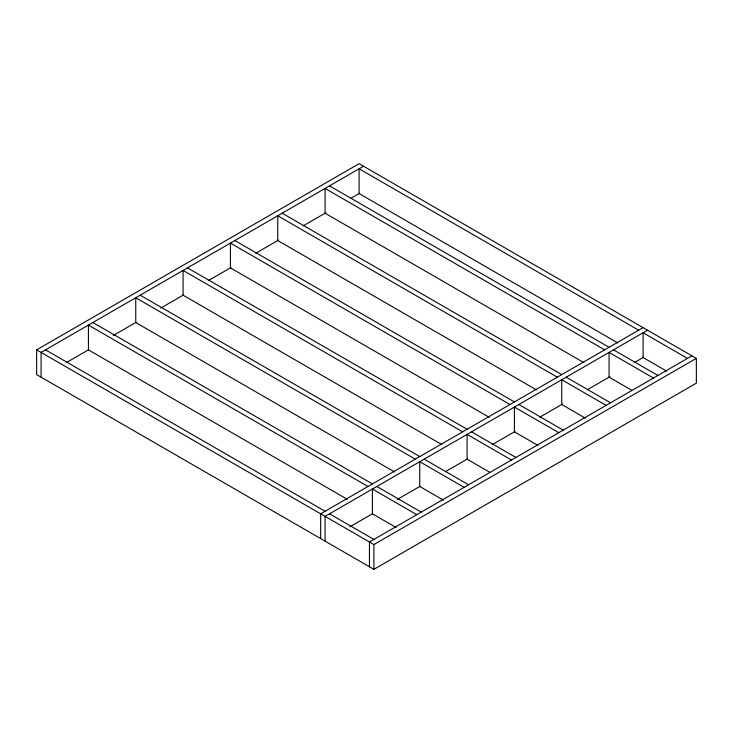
<?xml version="1.0" encoding="UTF-8"?>
<svg xmlns="http://www.w3.org/2000/svg" width="733" height="733" viewBox="0 0 733 733"><rect width="100%" height="100%" fill="white"/><g stroke="black" fill="none" stroke-linecap="round" stroke-linejoin="round"><path stroke-width="1.1" d="M36.65 349.852L359.106 163.679L696.35 358.391L696.35 383.148L373.894 569.321L36.65 374.609L36.65 349.852L373.894 544.555L696.35 358.391M363.541 166.244L41.085 352.408L41.085 377.174M66.804 362.331L88.565 349.76M113.294 335.485L136.045 322.355M160.774 308.08L183.525 294.941M208.245 280.666L230.996 267.527M255.725 253.251L278.476 240.122M303.205 225.846L325.956 212.707M350.686 198.432L359.582 193.292M643.098 327.642L320.651 513.815L320.651 538.581M647.541 330.207L325.086 516.371L325.086 541.137M349.815 526.862L372.566 513.723M397.286 499.448L420.036 486.318M445.756 471.466L467.517 458.904M492.246 444.629L514.997 431.499M539.726 417.214L562.477 404.085M587.197 389.809L609.948 376.67M634.677 362.395L643.583 357.255M691.915 355.826L369.459 541.989L369.459 566.756M638.663 330.207L359.106 168.801L359.106 193.567L617.846 342.952M687.472 358.391L643.098 332.764L643.098 357.53L666.764 371.2M329.52 185.88L609.077 347.286M613.521 349.852L657.895 375.47M604.643 349.852L325.086 188.445L325.086 213.211L583.825 362.597M653.451 378.026L609.077 352.408L609.077 377.174L631.764 390.268M282.187 213.211L561.744 374.609M566.188 377.174L610.562 402.793M557.309 377.174L277.752 215.777L277.752 240.534L536.492 389.919M606.118 405.358L561.744 379.74L561.744 404.506L585.41 418.167M234.853 240.534L514.41 401.941M518.854 404.506L563.228 430.124M509.976 404.506L230.419 243.099L230.419 267.866L489.158 417.251M558.793 432.681L514.41 407.062L514.41 431.829L538.077 445.49M187.52 267.866L467.086 429.263M471.521 431.829L515.895 457.447M462.642 431.829L183.085 270.431L183.085 295.197L441.825 444.574M511.46 460.012L467.086 434.394L467.086 459.16L489.763 472.254M140.186 295.188L419.752 456.595M424.187 459.16L468.561 484.779M415.309 459.16L135.752 297.754L135.752 322.52L394.491 471.905M464.126 487.335L419.752 461.717L419.752 486.483L443.419 500.144M92.862 322.52L372.419 483.917M376.854 486.483L421.228 512.101M367.975 486.483L88.418 325.086L88.418 349.852L347.158 499.228M416.793 514.667L372.419 489.048L372.419 513.815L396.086 527.476M45.528 349.852L325.086 511.249M329.52 513.815L373.894 539.433M373.894 544.555L373.894 569.321"/></g></svg>
